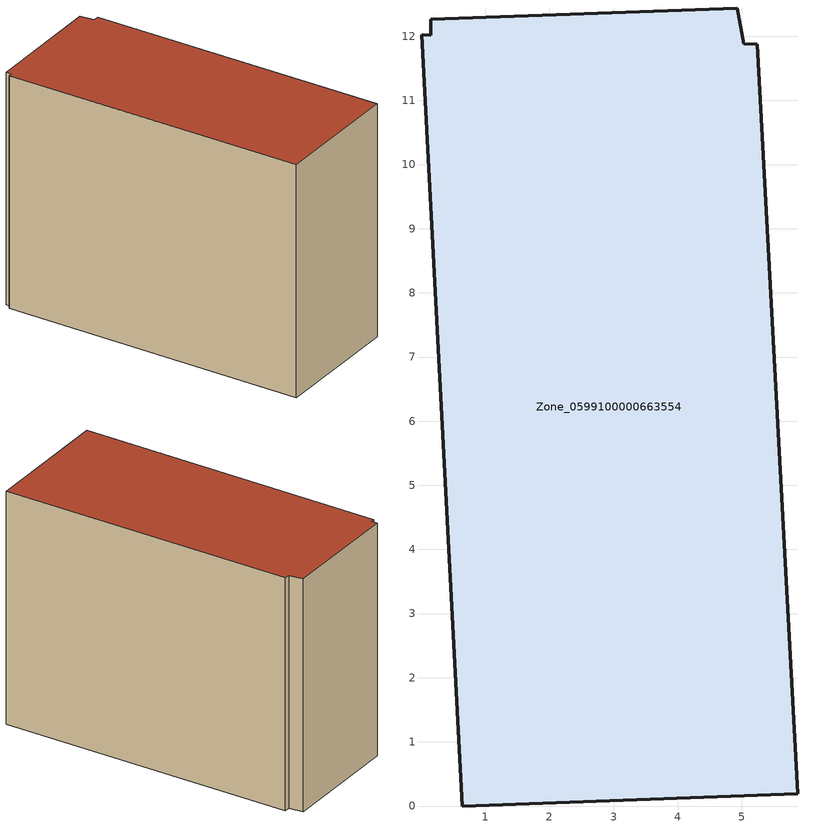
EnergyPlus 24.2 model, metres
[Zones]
Zone_0599100000663554
 floor ground (C_G): 5.24,11.88 5.87,0.19 0.64,0 0.01,12.02 0.15,12.02 0.15,12.27 4.93,12.44 5.03,11.88 z0
 wall outside (C_F): 5.03,11.88 4.93,12.44 0.15,12.27 0.15,12.02 0.01,12.02 0.64,0 5.87,0.19 5.24,11.88 5.03,11.88 z0:9.5
 roof outside (C_R): 5.87,0.19 5.24,11.88 5.03,11.88 4.93,12.44 0.15,12.27 0.15,12.02 0.01,12.02 0.64,0 z9.5
[BUILDING]
Pand.0599100000663554: North Axis=0; Terrain=City; Loads Convergence Tolerance Value=0.04; Temperature Convergence Tolerance Value=0.4; Solar Distribution=FullExterior; Maximum Number of Warmup Days=25; Minimum Number of Warmup Days=1
[Site:Location]
Rotterdam.The.Hague.AP_ZH_NLD Design_Conditions: Latitude=51.96; Longitude=4.45; Time Zone=1; Elevation=-4.5
[SITE:GROUNDTEMPERATURE:BUILDINGSURFACE]
18, 18, 18, 18, 18, 18, 18, 18, 18, 18, 18, 18
[MATERIAL] Thermal Absorptance=0.9; Solar Absorptance=0.7; Visible Absorptance=0.7
Name | Roughness | Thickness | Conductivity | Density | Specific Heat
G.TI.1946 | MediumSmooth | 0.15 | 1 | 540 | 1210
F.TI.1946 | Rough | 0.3 | 0.857143 | 1920 | 840
R.TI.1946 | MediumRough | 0.2 | 0.1 | 1500 | 1000
[CONSTRUCTION]
C_G: G.TI.1946
C_F: F.TI.1946
C_R: R.TI.1946
[ZONE]
Zone_0599100000663554: Type=1; Multiplier=1; Ceiling Height=Autocalculate; Volume=Autocalculate; Floor Area=autocalculate; Part of Total Floor Area=Yes
[ZONEINFILTRATION:DESIGNFLOWRATE]
Infil_Zone_0599100000663554: Zone or ZoneList or Space or SpaceList=Zone_0599100000663554; Schedule=AlwaysOn; Design Flow Rate Calculation Method=Flow/Area; Flow Rate per Floor Area=0.003; Constant Term Coefficient=1; Temperature Term Coefficient=0; Velocity Term Coefficient=0; Velocity Squared Term Coefficient=0
[HVACTEMPLATE:ZONE:IDEALLOADSAIRSYSTEM]
Zone_0599100000663554: Maximum Heating Supply Air Temperature=50; Minimum Cooling Supply Air Temperature=13; Maximum Heating Supply Air Humidity Ratio=0.0156; Minimum Cooling Supply Air Humidity Ratio=0.0077; Heating Limit=NoLimit; Cooling Limit=NoLimit; Dehumidification Control Type=ConstantSensibleHeatRatio; Cooling Sensible Heat Ratio=0.7; Dehumidification Setpoint=60; Humidification Control Type=None; Humidification Setpoint=30; Outdoor Air Method=None; Outdoor Air Flow Rate per Person=0.00944; Outdoor Air Flow Rate per Zone Floor Area=0; Outdoor Air Flow Rate per Zone=0; Demand Controlled Ventilation Type=None; Outdoor Air Economizer Type=NoEconomizer; Heat Recovery Type=None; Sensible Heat Recovery Effectiveness=0.7; Latent Heat Recovery Effectiveness=0.65
[ZONECONTROL:THERMOSTAT]
ThermostatControl_Zone_0599100000663554: Zone or ZoneList=Zone_0599100000663554; Control Type Schedule=DualSetpointControlType; Control 1=Thermostat_Zone_0599100000663554; Temperature Difference Between Cutout And Setpoint=0
[THERMOSTATSETPOINT:DUALSETPOINT]
Thermostat_Zone_0599100000663554: Heating Setpoint Temperature Schedule=HeatingSetpoint_Zone_0599100000663554; Cooling Setpoint Temperature Schedule=CoolingSetpoint_Zone_0599100000663554
[SCHEDULE:COMPACT]
HeatingSetpoint_Zone_0599100000663554: Through: 12/31, For: AllDays, Until: 24:00, 21
CoolingSetpoint_Zone_0599100000663554: Through: 12/31, For: AllDays, Until: 24:00, 24
DualSetpointControlType: Through: 12/31, For: AllDays, Until: 24:00, 4
AlwaysOn: Through: 12/31, For: AllDays, Until: 24:00, 1
